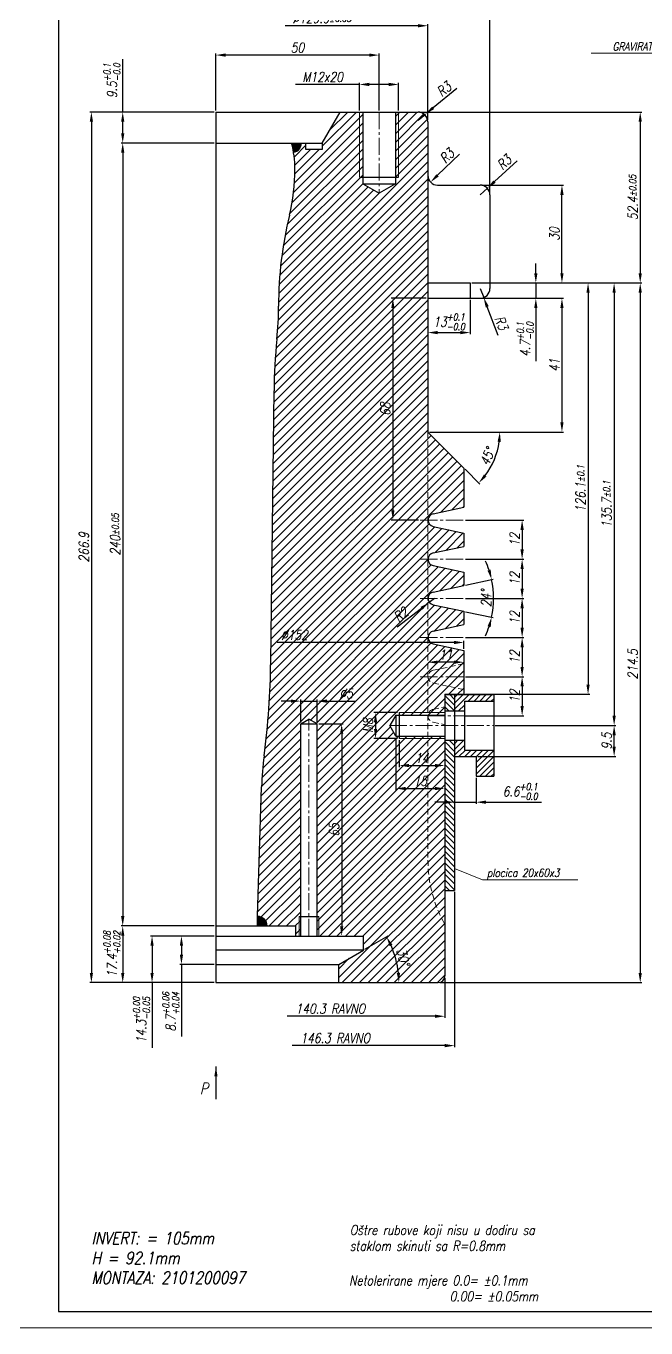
# Model space of a CAD drawing. Extents: x 39 to 1296, y 12 to 613.
# Drawn here: x 469.4 to 659.5, y 12.4 to 411.5 of the extents above; entities that cross this region are included whole.
import ezdxf

# ---------------------------------------------------------------- set-up
doc = ezdxf.new("R2010")
doc.units = 0
doc.header["$LTSCALE"] = 7
doc.header["$MEASUREMENT"] = 0
doc.linetypes.add('CENTER2', pattern=[1.125, 0.75, -0.125, 0.125, -0.125])
doc.linetypes.add('HIDDEN', pattern=[0.375, 0.25, -0.125])
doc.layers.get('0').update_dxf_attribs({"linetype": 'CONTINUOUS', "lineweight": 15})
for name, color, linetype, lineweight in [('1', 1, 'CENTER2', 15), ('2', 2, 'HIDDEN', 15), ('3', 3, 'CONTINUOUS', 30), ('8', 251, 'CONTINUOUS', 15)]:
    doc.layers.add(name, color=color, linetype=linetype, lineweight=lineweight)
doc.styles.add('ITALICT', font='ITALICT.shx', dxfattribs={"width": 0.8, "height": 3})
doc.dimstyles.get("Standard").update_dxf_attribs({"dimtxt": 3, "dimasz": 3, "dimexe": 0.5, "dimexo": 0.5, "dimgap": 0.8, "dimtad": 1, "dimdsep": 46, "dimtxsty": 'ITALICT', "dimcen": 0.09, "dimazin": 2, "dimtfac": 1, "dimtmove": 0, "dimatfit": 3, "dimfxl": 1, "dimtolj": 1, "dimtzin": 0, "dimarcsym": 0})

# ---------------------------------------------------------------- blocks, each defined once
blk = doc.blocks.new('*D63')
at = {"color": 0, "lineweight": -2, "transparency": 16777216}
for p, q in [((583.78, 192.52), (583.78, 184.28)), ((586.78, 184.78), (594.78, 184.78))]:
    blk.add_line(p, q, dxfattribs=at)
at = {"color": 0, "transparency": 16777216}
for points in [[(586.78, 185.28), (586.78, 184.28), (583.78, 184.78)], [(594.78, 185.28), (594.78, 184.28), (597.78, 184.78)]]:
    blk.add_solid(points, dxfattribs=at)
at = {"color": 0, "transparency": 16777216, "insert": (590.78, 187.08), "char_height": 3, "attachment_point": 5, "style": 'ITALICT'}
blk.add_mtext('\\A1;14', dxfattribs=at)
blk = doc.blocks.new('*D64')
at = {"color": 0, "lineweight": -2, "transparency": 16777216}
for p, q in [((582.78, 193.27), (582.78, 177.23)), ((585.78, 177.73), (594.78, 177.73))]:
    blk.add_line(p, q, dxfattribs=at)
at = {"color": 0, "transparency": 16777216}
for points in [[(585.78, 178.23), (585.78, 177.23), (582.78, 177.73)], [(594.78, 178.23), (594.78, 177.23), (597.78, 177.73)]]:
    blk.add_solid(points, dxfattribs=at)
at = {"color": 0, "transparency": 16777216, "insert": (590.28, 180.03), "char_height": 3, "attachment_point": 5, "style": 'ITALICT'}
blk.add_mtext('\\A1;15', dxfattribs=at)
blk = doc.blocks.new('*D11')
at = {"color": 0, "lineweight": -2, "transparency": 16777216}
for p, q in [((605.58, 327.52), (605.58, 317.01)), ((595.58, 317.51), (602.58, 317.51))]:
    blk.add_line(p, q, dxfattribs=at)
at = {"color": 0, "transparency": 16777216}
for points in [[(595.58, 318.01), (595.58, 317.01), (592.58, 317.51)], [(602.58, 318.01), (602.58, 317.01), (605.58, 317.51)]]:
    blk.add_solid(points, dxfattribs=at)
at = {"color": 0, "transparency": 16777216, "insert": (599.08, 320.8), "char_height": 3, "attachment_point": 5, "style": 'ITALICT'}
blk.add_mtext('\\A1;13{}{\\H0.71x;\\C3;\\S+0.1^ -0.0;}', dxfattribs=at)
blk = doc.blocks.new('*D12')
at = {"color": 0, "lineweight": -2, "transparency": 16777216}
for p, q in [((625.71, 335.72), (625.71, 338.72)), ((606.08, 332.72), (626.21, 332.72)), ((625.71, 332.72), (625.71, 328.02)), ((609.13, 328.02), (626.21, 328.02)), ((625.71, 325.02), (625.71, 308.75))]:
    blk.add_line(p, q, dxfattribs=at)
at = {"color": 0, "transparency": 16777216}
for points in [[(625.21, 335.72), (626.21, 335.72), (625.71, 332.72)], [(625.21, 325.02), (626.21, 325.02), (625.71, 328.02)]]:
    blk.add_solid(points, dxfattribs=at)
at = {"color": 0, "transparency": 16777216, "insert": (622.43, 315.39), "char_height": 3, "attachment_point": 5, "rotation": 90, "style": 'ITALICT'}
blk.add_mtext('\\A1;4.7{}{\\H0.71x;\\C3;\\S+0.1^ -0.0;}', dxfattribs=at)
blk = doc.blocks.new('*D13')
at = {"color": 0, "lineweight": -2, "transparency": 16777216}
for p, q in [((590.08, 385.12), (658.21, 385.12)), ((657.71, 382.12), (657.71, 335.72)), ((606.08, 332.72), (658.21, 332.72))]:
    blk.add_line(p, q, dxfattribs=at)
at = {"color": 0, "transparency": 16777216}
for points in [[(657.21, 382.12), (658.21, 382.12), (657.71, 385.12)], [(657.21, 335.72), (658.21, 335.72), (657.71, 332.72)]]:
    blk.add_solid(points, dxfattribs=at)
at = {"color": 0, "transparency": 16777216, "insert": (655.41, 358.92), "char_height": 3, "attachment_point": 5, "rotation": 90, "style": 'ITALICT'}
blk.add_mtext('\\A1;52.4{}{\\H0.71x;\\C3;%%p0.05}', dxfattribs=at)
blk = doc.blocks.new('*D14')
at = {"color": 0, "lineweight": -2, "transparency": 16777216}
for p, q in [((609.13, 328.02), (634.21, 328.02)), ((633.71, 325.02), (633.71, 290.02)), ((593.08, 287.02), (634.21, 287.02))]:
    blk.add_line(p, q, dxfattribs=at)
at = {"color": 0, "transparency": 16777216}
for points in [[(633.21, 325.02), (634.21, 325.02), (633.71, 328.02)], [(633.21, 290.02), (634.21, 290.02), (633.71, 287.02)]]:
    blk.add_solid(points, dxfattribs=at)
at = {"color": 0, "transparency": 16777216, "insert": (631.41, 307.52), "char_height": 3, "attachment_point": 5, "rotation": 90, "style": 'ITALICT'}
blk.add_mtext('\\A1;41', dxfattribs=at)
blk = doc.blocks.new('*D15')
at = {"color": 0, "lineweight": -2, "transparency": 16777216}
for p, q in [((603.7, 287.02), (615.17, 287.02)), ((603.99, 275.62), (608.56, 271.05))]:
    blk.add_line(p, q, dxfattribs=at)
blk.add_arc((592.58, 287.02), 22.09, 322.7882, 352.2118, dxfattribs=at)
at = {"color": 0, "transparency": 16777216}
for points in [[(613.97, 284.06), (614.97, 283.99), (614.67, 287.02)], [(610.55, 273.33), (609.8, 273.99), (608.2, 271.4)]]:
    blk.add_solid(points, dxfattribs=at)
at = {"color": 0, "transparency": 16777216, "insert": (610.87, 279.45), "char_height": 3, "attachment_point": 5, "rotation": 67.5, "style": 'ITALICT'}
blk.add_mtext('\\A1;45°', dxfattribs=at)
blk = doc.blocks.new('*D16')
at = {"color": 0, "lineweight": -2, "transparency": 16777216}
for p, q in [((606.08, 332.72), (642.21, 332.72)), ((641.71, 329.72), (641.71, 209.62)), ((604.13, 206.62), (642.21, 206.62))]:
    blk.add_line(p, q, dxfattribs=at)
at = {"color": 0, "transparency": 16777216}
for points in [[(641.21, 329.72), (642.21, 329.72), (641.71, 332.72)], [(641.21, 209.62), (642.21, 209.62), (641.71, 206.62)]]:
    blk.add_solid(points, dxfattribs=at)
at = {"color": 0, "transparency": 16777216, "insert": (639.41, 269.67), "char_height": 3, "attachment_point": 5, "rotation": 90, "style": 'ITALICT'}
blk.add_mtext('\\A1;126.1{}{\\H0.71x;\\C3;%%p0.1}', dxfattribs=at)
blk = doc.blocks.new('*D17')
at = {"color": 0, "lineweight": -2, "transparency": 16777216}
for p, q in [((606.08, 332.72), (650.21, 332.72)), ((649.71, 329.72), (649.71, 200.02)), ((613.28, 197.02), (650.21, 197.02))]:
    blk.add_line(p, q, dxfattribs=at)
at = {"color": 0, "transparency": 16777216}
for points in [[(649.21, 329.72), (650.21, 329.72), (649.71, 332.72)], [(649.21, 200.02), (650.21, 200.02), (649.71, 197.02)]]:
    blk.add_solid(points, dxfattribs=at)
at = {"color": 0, "transparency": 16777216, "insert": (647.41, 264.87), "char_height": 3, "attachment_point": 5, "rotation": 90, "style": 'ITALICT'}
blk.add_mtext('\\A1;135.7{}{\\H0.71x;\\C3;%%p0.1}', dxfattribs=at)
blk = doc.blocks.new('*D65')
at = {"color": 0, "lineweight": -2, "transparency": 16777216}
for p, q in [((592.08, 328.02), (581.38, 328.02)), ((581.88, 325.02), (581.88, 263.02)), ((589.76, 260.02), (581.38, 260.02))]:
    blk.add_line(p, q, dxfattribs=at)
at = {"color": 0, "transparency": 16777216}
for points in [[(581.38, 325.02), (582.38, 325.02), (581.88, 328.02)], [(581.38, 263.02), (582.38, 263.02), (581.88, 260.02)]]:
    blk.add_solid(points, dxfattribs=at)
at = {"color": 0, "transparency": 16777216, "insert": (579.58, 294.02), "char_height": 3, "attachment_point": 5, "rotation": 90, "style": 'ITALICT'}
blk.add_mtext('\\A1;68', dxfattribs=at)
blk = doc.blocks.new('*D66')
at = {"color": 0, "lineweight": -2, "transparency": 16777216}
for p, q in [((594.63, 236.02), (593.04, 234.81)), ((583.18, 227.29), (590.66, 232.99))]:
    blk.add_line(p, q, dxfattribs=at)
at = {"color": 0, "transparency": 16777216}
blk.add_solid([(590.35, 233.39), (590.96, 232.59), (593.04, 234.81)], dxfattribs=at)
at = {"color": 0, "transparency": 16777216, "insert": (584.33, 231.06), "char_height": 3, "attachment_point": 5, "rotation": 37.3097, "style": 'ITALICT'}
blk.add_mtext('\\A1;R2', dxfattribs=at)
blk = doc.blocks.new('*D18')
at = {"color": 0, "lineweight": -2, "transparency": 16777216}
for p, q in [((604.17, 240.09), (612.65, 241.9)), ((604.17, 231.95), (612.65, 230.15))]:
    blk.add_line(p, q, dxfattribs=at)
for start, end in [(18.1964, 24.3928), (348, 12), (335.6072, 341.8036)]:
    blk.add_arc((585.01, 236.02), 27.75, start, end, dxfattribs=at)
at = {"color": 0, "transparency": 16777216}
for points in [[(611.86, 244.82), (610.9, 244.56), (612.16, 241.79)], [(610.9, 227.48), (611.86, 227.22), (612.16, 230.25)]]:
    blk.add_solid(points, dxfattribs=at)
at = {"color": 0, "transparency": 16777216, "insert": (610.47, 236.02), "char_height": 3, "attachment_point": 5, "rotation": 90, "style": 'ITALICT'}
blk.add_mtext('\\A1;24°', dxfattribs=at)
blk = doc.blocks.new('*D19')
at = {"color": 0, "lineweight": -2, "transparency": 16777216}
for p, q in [((604.13, 248.02), (622, 248.02)), ((621.5, 245.02), (621.5, 239.02)), ((604.13, 236.02), (622, 236.02))]:
    blk.add_line(p, q, dxfattribs=at)
at = {"color": 0, "transparency": 16777216}
for points in [[(621, 245.02), (622, 245.02), (621.5, 248.02)], [(621, 239.02), (622, 239.02), (621.5, 236.02)]]:
    blk.add_solid(points, dxfattribs=at)
at = {"color": 0, "transparency": 16777216, "insert": (619.2, 242.02), "char_height": 3, "attachment_point": 5, "rotation": 90, "style": 'ITALICT'}
blk.add_mtext('\\A1;12', dxfattribs=at)
blk = doc.blocks.new('*D20')
at = {"color": 0, "lineweight": -2, "transparency": 16777216}
for p, q in [((604.13, 236.02), (622, 236.02)), ((621.5, 233.02), (621.5, 227.02)), ((604.13, 224.02), (622, 224.02))]:
    blk.add_line(p, q, dxfattribs=at)
at = {"color": 0, "transparency": 16777216}
for points in [[(621, 233.02), (622, 233.02), (621.5, 236.02)], [(621, 227.02), (622, 227.02), (621.5, 224.02)]]:
    blk.add_solid(points, dxfattribs=at)
at = {"color": 0, "transparency": 16777216, "insert": (619.2, 230.02), "char_height": 3, "attachment_point": 5, "rotation": 90, "style": 'ITALICT'}
blk.add_mtext('\\A1;12', dxfattribs=at)
blk = doc.blocks.new('*D21')
at = {"color": 0, "lineweight": -2, "transparency": 16777216}
for p, q in [((604.13, 224.02), (622, 224.02)), ((621.5, 221.02), (621.5, 215.02)), ((604.13, 212.02), (622, 212.02))]:
    blk.add_line(p, q, dxfattribs=at)
at = {"color": 0, "transparency": 16777216}
for points in [[(621, 221.02), (622, 221.02), (621.5, 224.02)], [(621, 215.02), (622, 215.02), (621.5, 212.02)]]:
    blk.add_solid(points, dxfattribs=at)
at = {"color": 0, "transparency": 16777216, "insert": (619.2, 218.02), "char_height": 3, "attachment_point": 5, "rotation": 90, "style": 'ITALICT'}
blk.add_mtext('\\A1;12', dxfattribs=at)
blk = doc.blocks.new('*D22')
at = {"color": 0, "lineweight": -2, "transparency": 16777216}
for p, q in [((604.13, 212.02), (622, 212.02)), ((621.5, 209.02), (621.5, 203.02)), ((604.13, 200.02), (622, 200.02))]:
    blk.add_line(p, q, dxfattribs=at)
at = {"color": 0, "transparency": 16777216}
for points in [[(621, 209.02), (622, 209.02), (621.5, 212.02)], [(621, 203.02), (622, 203.02), (621.5, 200.02)]]:
    blk.add_solid(points, dxfattribs=at)
at = {"color": 0, "transparency": 16777216, "insert": (619.2, 206.02), "char_height": 3, "attachment_point": 5, "rotation": 90, "style": 'ITALICT'}
blk.add_mtext('\\A1;12', dxfattribs=at)
blk = doc.blocks.new('*D67')
at = {"color": 0, "lineweight": -2, "transparency": 16777216}
blk.add_line((600.63, 216.46), (595.63, 216.46), dxfattribs=at)
at = {"color": 0, "transparency": 16777216}
for points in [[(595.63, 216.96), (595.63, 215.96), (592.63, 216.46)], [(600.63, 216.96), (600.63, 215.96), (603.63, 216.46)]]:
    blk.add_solid(points, dxfattribs=at)
at = {"color": 0, "transparency": 16777216, "insert": (598.13, 218.76), "char_height": 3, "attachment_point": 5, "style": 'ITALICT'}
blk.add_mtext('\\A1;11', dxfattribs=at)
blk = doc.blocks.new('*D23')
at = {"color": 0, "lineweight": -2, "transparency": 16777216}
for p, q in [((527.13, 375.62), (498.55, 375.62)), ((499.05, 372.62), (499.05, 138.62)), ((527.13, 135.62), (498.55, 135.62))]:
    blk.add_line(p, q, dxfattribs=at)
at = {"color": 0, "transparency": 16777216}
for points in [[(498.55, 372.62), (499.55, 372.62), (499.05, 375.62)], [(498.55, 138.62), (499.55, 138.62), (499.05, 135.62)]]:
    blk.add_solid(points, dxfattribs=at)
at = {"color": 0, "transparency": 16777216, "insert": (496.75, 255.62), "char_height": 3, "attachment_point": 5, "rotation": 90, "style": 'ITALICT'}
blk.add_mtext('\\A1;240{}{\\H0.71x;\\C3;%%p0.05}', dxfattribs=at)
blk = doc.blocks.new('*D24')
at = {"color": 0, "lineweight": -2, "transparency": 16777216}
for p, q in [((527.13, 135.62), (498.55, 135.62)), ((499.05, 132.62), (499.05, 121.22)), ((527.13, 118.22), (498.55, 118.22))]:
    blk.add_line(p, q, dxfattribs=at)
at = {"color": 0, "transparency": 16777216}
for points in [[(498.55, 132.62), (499.55, 132.62), (499.05, 135.62)], [(498.55, 121.22), (499.55, 121.22), (499.05, 118.22)]]:
    blk.add_solid(points, dxfattribs=at)
at = {"color": 0, "transparency": 16777216, "insert": (495.76, 126.92), "char_height": 3, "attachment_point": 5, "rotation": 90, "style": 'ITALICT'}
blk.add_mtext('\\A1;17.4{}{\\H0.71x;\\C3;\\S+0.08^ +0.02;}', dxfattribs=at)
blk = doc.blocks.new('*D68')
at = {"color": 0, "lineweight": -2, "transparency": 16777216}
for p, q in [((583.28, 201.02), (576.06, 201.02)), ((576.56, 198.02), (576.56, 196.02)), ((583.28, 193.02), (576.06, 193.02))]:
    blk.add_line(p, q, dxfattribs=at)
at = {"color": 0, "transparency": 16777216}
for points in [[(576.06, 198.02), (577.06, 198.02), (576.56, 201.02)], [(576.06, 196.02), (577.06, 196.02), (576.56, 193.02)]]:
    blk.add_solid(points, dxfattribs=at)
at = {"color": 0, "transparency": 16777216, "insert": (574.26, 197.02), "char_height": 3, "attachment_point": 5, "rotation": 90, "style": 'ITALICT'}
blk.add_mtext('\\A1;M8', dxfattribs=at)
blk = doc.blocks.new('*D26')
at = {"color": 0, "lineweight": -2, "transparency": 16777216}
for p, q in [((527.13, 132.52), (507.55, 132.52)), ((508.05, 129.52), (508.05, 121.22)), ((527.13, 118.22), (507.55, 118.22)), ((508.05, 118.22), (508.05, 98.26))]:
    blk.add_line(p, q, dxfattribs=at)
at = {"color": 0, "transparency": 16777216}
for points in [[(507.55, 129.52), (508.55, 129.52), (508.05, 132.52)], [(507.55, 121.22), (508.55, 121.22), (508.05, 118.22)]]:
    blk.add_solid(points, dxfattribs=at)
at = {"color": 0, "transparency": 16777216, "insert": (504.76, 106.74), "char_height": 3, "attachment_point": 5, "rotation": 90, "style": 'ITALICT'}
blk.add_mtext('\\A1;14.3{}{\\H0.71x;\\C3;\\S+0.00^ -0.05;}', dxfattribs=at)
blk = doc.blocks.new('*D27')
at = {"color": 0, "lineweight": -2, "transparency": 16777216}
for p, q in [((527.13, 132.52), (516.55, 132.52)), ((517.05, 129.52), (517.05, 126.82)), ((527.13, 123.82), (516.55, 123.82)), ((517.05, 123.82), (517.05, 101.7))]:
    blk.add_line(p, q, dxfattribs=at)
at = {"color": 0, "transparency": 16777216}
for points in [[(516.55, 129.52), (517.55, 129.52), (517.05, 132.52)], [(516.55, 126.82), (517.55, 126.82), (517.05, 123.82)]]:
    blk.add_solid(points, dxfattribs=at)
at = {"color": 0, "transparency": 16777216, "insert": (513.76, 109.27), "char_height": 3, "attachment_point": 5, "rotation": 90, "style": 'ITALICT'}
blk.add_mtext('\\A1;8.7{}{\\H0.71x;\\C3;\\S+0.06^ +0.04;}', dxfattribs=at)
blk = doc.blocks.new('*D32')
at = {"color": 0, "lineweight": -2, "transparency": 16777216}
for p, q in [((527.13, 385.12), (488.94, 385.12)), ((489.44, 382.12), (489.44, 121.22)), ((527.13, 118.22), (488.94, 118.22))]:
    blk.add_line(p, q, dxfattribs=at)
at = {"color": 0, "transparency": 16777216}
for points in [[(488.94, 382.12), (489.94, 382.12), (489.44, 385.12)], [(488.94, 121.22), (489.94, 121.22), (489.44, 118.22)]]:
    blk.add_solid(points, dxfattribs=at)
at = {"color": 0, "transparency": 16777216, "insert": (487.14, 251.67), "char_height": 3, "attachment_point": 5, "rotation": 90, "style": 'ITALICT'}
blk.add_mtext('\\A1;266.9', dxfattribs=at)
blk = doc.blocks.new('*D69')
at = {"color": 0, "lineweight": -2, "transparency": 16777216}
for p, q in [((600.63, 222.51), (546.45, 222.51)), ((603.63, 220.56), (603.63, 223.01))]:
    blk.add_line(p, q, dxfattribs=at)
at = {"color": 0, "transparency": 16777216}
blk.add_solid([(600.63, 223.01), (600.63, 222.01), (603.63, 222.51)], dxfattribs=at)
at = {"color": 0, "transparency": 16777216, "insert": (551.71, 224.81), "char_height": 3, "attachment_point": 5, "style": 'ITALICT'}
blk.add_mtext('\\A1;%%c152', dxfattribs=at)
blk = doc.blocks.new('*D36')
at = {"color": 0, "lineweight": -2, "transparency": 16777216}
for p, q in [((589.58, 411.58), (548.84, 411.58)), ((592.58, 382.62), (592.58, 412.08))]:
    blk.add_line(p, q, dxfattribs=at)
at = {"color": 0, "transparency": 16777216}
blk.add_solid([(589.58, 412.08), (589.58, 411.08), (592.58, 411.58)], dxfattribs=at)
at = {"color": 0, "transparency": 16777216, "insert": (560.11, 413.88), "char_height": 3, "attachment_point": 5, "style": 'ITALICT'}
blk.add_mtext('\\A1;%%c129.9{}{\\H0.71x;\\C3;%%p0.05}', dxfattribs=at)
blk = doc.blocks.new('*D37')
at = {"color": 0, "lineweight": -2, "transparency": 16777216}
for p, q in [((608.63, 420.58), (564.38, 420.58)), ((611.63, 360.22), (611.63, 421.08))]:
    blk.add_line(p, q, dxfattribs=at)
at = {"color": 0, "transparency": 16777216}
blk.add_solid([(608.63, 421.08), (608.63, 420.08), (611.63, 420.58)], dxfattribs=at)
at = {"color": 0, "transparency": 16777216, "insert": (569.63, 422.88), "char_height": 3, "attachment_point": 5, "style": 'ITALICT'}
blk.add_mtext('\\A1;%%c168', dxfattribs=at)
blk = doc.blocks.new('*D38')
at = {"color": 0, "lineweight": -2, "transparency": 16777216}
for p, q in [((607.38, 181.02), (607.38, 173.04)), ((597.78, 173.54), (594.78, 173.54)), ((600.78, 173.54), (607.38, 173.54)), ((610.38, 173.54), (627.47, 173.54))]:
    blk.add_line(p, q, dxfattribs=at)
at = {"color": 0, "transparency": 16777216}
for points in [[(597.78, 174.04), (597.78, 173.04), (600.78, 173.54)], [(610.38, 174.04), (610.38, 173.04), (607.38, 173.54)]]:
    blk.add_solid(points, dxfattribs=at)
at = {"color": 0, "transparency": 16777216, "insert": (620.9, 176.83), "char_height": 3, "attachment_point": 5, "style": 'ITALICT'}
blk.add_mtext('\\A1;6.6{}{\\H0.71x;\\C3;\\S+0.1^ -0.0;}', dxfattribs=at)
blk = doc.blocks.new('*D39')
at = {"color": 0, "lineweight": -2, "transparency": 16777216}
for p, q in [((613.28, 197.02), (650.21, 197.02)), ((649.71, 190.52), (649.71, 194.02)), ((607.88, 187.52), (650.21, 187.52))]:
    blk.add_line(p, q, dxfattribs=at)
at = {"color": 0, "transparency": 16777216}
for points in [[(649.21, 194.02), (650.21, 194.02), (649.71, 197.02)], [(649.21, 190.52), (650.21, 190.52), (649.71, 187.52)]]:
    blk.add_solid(points, dxfattribs=at)
at = {"color": 0, "transparency": 16777216, "insert": (647.41, 192.27), "char_height": 3, "attachment_point": 5, "rotation": 90, "style": 'ITALICT'}
blk.add_mtext('\\A1;9.5', dxfattribs=at)
blk = doc.blocks.new('*D40')
at = {"color": 0, "lineweight": -2, "transparency": 16777216}
for p, q in [((597.78, 119.72), (597.78, 107.42)), ((594.78, 107.92), (549.51, 107.92))]:
    blk.add_line(p, q, dxfattribs=at)
at = {"color": 0, "transparency": 16777216}
blk.add_solid([(594.78, 108.42), (594.78, 107.42), (597.78, 107.92)], dxfattribs=at)
at = {"color": 0, "transparency": 16777216, "insert": (562.71, 110.22), "char_height": 3, "attachment_point": 5, "style": 'ITALICT'}
blk.add_mtext('\\A1;140.3 RAVNO', dxfattribs=at)
blk = doc.blocks.new('*D42')
at = {"color": 0, "lineweight": -2, "transparency": 16777216}
for p, q in [((600.78, 146.02), (600.78, 98.42)), ((597.78, 98.92), (551.01, 98.92))]:
    blk.add_line(p, q, dxfattribs=at)
at = {"color": 0, "transparency": 16777216}
blk.add_solid([(597.78, 99.42), (597.78, 98.42), (600.78, 98.92)], dxfattribs=at)
at = {"color": 0, "transparency": 16777216, "insert": (564.21, 101.22), "char_height": 3, "attachment_point": 5, "style": 'ITALICT'}
blk.add_mtext('\\A1;146.3 RAVNO', dxfattribs=at)
blk = doc.blocks.new('*D43')
at = {"color": 0, "lineweight": -2, "transparency": 16777216}
for p, q in [((499.05, 385.12), (499.05, 401.28)), ((527.13, 385.12), (498.55, 385.12)), ((499.05, 378.62), (499.05, 382.12)), ((527.13, 375.62), (498.55, 375.62))]:
    blk.add_line(p, q, dxfattribs=at)
at = {"color": 0, "transparency": 16777216}
for points in [[(498.55, 382.12), (499.55, 382.12), (499.05, 385.12)], [(498.55, 378.62), (499.55, 378.62), (499.05, 375.62)]]:
    blk.add_solid(points, dxfattribs=at)
at = {"color": 0, "transparency": 16777216, "insert": (495.76, 394.7), "char_height": 3, "attachment_point": 5, "rotation": 90, "style": 'ITALICT'}
blk.add_mtext('\\A1;9.5{}{\\H0.71x;\\C3;\\S+0.1^ -0.0;}', dxfattribs=at)
blk = doc.blocks.new('*D44')
at = {"color": 0, "lineweight": -2, "transparency": 16777216}
for p, q in [((608.63, 331.02), (609.72, 328.22)), ((614.19, 316.66), (610.8, 325.43))]:
    blk.add_line(p, q, dxfattribs=at)
at = {"color": 0, "transparency": 16777216}
blk.add_solid([(611.27, 325.61), (610.33, 325.24), (609.72, 328.22)], dxfattribs=at)
at = {"color": 0, "transparency": 16777216, "insert": (615.18, 320.47), "char_height": 3, "attachment_point": 5, "rotation": 291.1521, "style": 'ITALICT'}
blk.add_mtext('\\A1;R3', dxfattribs=at)
blk = doc.blocks.new('*D45')
at = {"color": 0, "lineweight": -2, "transparency": 16777216}
for p, q in [((606.08, 332.72), (658.21, 332.72)), ((657.71, 329.72), (657.71, 121.22)), ((596.28, 118.22), (658.21, 118.22))]:
    blk.add_line(p, q, dxfattribs=at)
at = {"color": 0, "transparency": 16777216}
for points in [[(657.21, 329.72), (658.21, 329.72), (657.71, 332.72)], [(657.21, 121.22), (658.21, 121.22), (657.71, 118.22)]]:
    blk.add_solid(points, dxfattribs=at)
at = {"color": 0, "transparency": 16777216, "insert": (655.41, 215.82), "char_height": 3, "attachment_point": 5, "rotation": 90, "style": 'ITALICT'}
blk.add_mtext('\\A1;214.5', dxfattribs=at)
blk = doc.blocks.new('*D46')
at = {"color": 0, "lineweight": -2, "transparency": 16777216}
for p, q in [((604.13, 260.02), (622, 260.02)), ((621.5, 257.02), (621.5, 251.02)), ((604.13, 248.02), (622, 248.02))]:
    blk.add_line(p, q, dxfattribs=at)
at = {"color": 0, "transparency": 16777216}
for points in [[(621, 257.02), (622, 257.02), (621.5, 260.02)], [(621, 251.02), (622, 251.02), (621.5, 248.02)]]:
    blk.add_solid(points, dxfattribs=at)
at = {"color": 0, "transparency": 16777216, "insert": (619.2, 254.02), "char_height": 3, "attachment_point": 5, "rotation": 90, "style": 'ITALICT'}
blk.add_mtext('\\A1;12', dxfattribs=at)
blk = doc.blocks.new('*D59')
at = {"color": 0, "lineweight": -2, "transparency": 16777216}
for p, q in [((571.63, 393.58), (552.06, 393.58)), ((571.63, 385.62), (571.63, 394.08)), ((580.63, 393.58), (574.63, 393.58)), ((583.63, 385.62), (583.63, 394.08))]:
    blk.add_line(p, q, dxfattribs=at)
at = {"color": 0, "transparency": 16777216}
for points in [[(574.63, 394.08), (574.63, 393.08), (571.63, 393.58)], [(580.63, 394.08), (580.63, 393.08), (583.63, 393.58)]]:
    blk.add_solid(points, dxfattribs=at)
at = {"color": 0, "transparency": 16777216, "insert": (560.35, 395.88), "char_height": 3, "attachment_point": 5, "style": 'ITALICT'}
blk.add_mtext('\\A1;M12x20', dxfattribs=at)
blk = doc.blocks.new('*D70')
at = {"color": 0, "lineweight": -2, "transparency": 16777216}
for p, q in [((559.13, 197.52), (566.68, 197.52)), ((566.18, 194.52), (566.18, 135.52))]:
    blk.add_line(p, q, dxfattribs=at)
at = {"color": 0, "transparency": 16777216}
for points in [[(565.68, 194.52), (566.68, 194.52), (566.18, 197.52)], [(565.68, 135.52), (566.68, 135.52), (566.18, 132.52)]]:
    blk.add_solid(points, dxfattribs=at)
at = {"color": 0, "transparency": 16777216, "insert": (563.88, 165.02), "char_height": 3, "attachment_point": 5, "rotation": 90, "style": 'ITALICT'}
blk.add_mtext('\\A1;65', dxfattribs=at)
blk = doc.blocks.new('*D71')
at = {"color": 0, "lineweight": -2, "transparency": 16777216}
for p, q in [((550.63, 204.53), (547.63, 204.53)), ((553.63, 198.02), (553.63, 205.03)), ((553.63, 204.53), (558.63, 204.53)), ((558.63, 198.02), (558.63, 205.03)), ((561.63, 204.53), (570.46, 204.53))]:
    blk.add_line(p, q, dxfattribs=at)
at = {"color": 0, "transparency": 16777216}
for points in [[(550.63, 205.03), (550.63, 204.03), (553.63, 204.53)], [(561.63, 205.03), (561.63, 204.03), (558.63, 204.53)]]:
    blk.add_solid(points, dxfattribs=at)
at = {"color": 0, "transparency": 16777216, "insert": (567.55, 206.83), "char_height": 3, "attachment_point": 5, "style": 'ITALICT'}
blk.add_mtext('\\A1;%%c5', dxfattribs=at)
blk = doc.blocks.new('*D72')
at = {"color": 0, "lineweight": -2, "transparency": 16777216}
blk.add_line((573.32, 128.46), (580.39, 132.54), dxfattribs=at)
blk.add_arc((555.58, 118.22), 28.14, 6.1107, 23.8893, dxfattribs=at)
at = {"color": 0, "transparency": 16777216}
for points in [[(580.87, 129.39), (581.76, 129.84), (579.96, 132.29)], [(584.07, 121.24), (583.07, 121.19), (583.73, 118.22)]]:
    blk.add_solid(points, dxfattribs=at)
at = {"color": 0, "transparency": 16777216, "insert": (584.99, 126.1), "char_height": 3, "attachment_point": 5, "rotation": 285, "style": 'ITALICT'}
blk.add_mtext('\\A1;30°', dxfattribs=at)
blk = doc.blocks.new('*D77')
at = {"color": 0, "lineweight": -2, "transparency": 16777216}
for p, q in [((609.13, 362.72), (634.21, 362.72)), ((633.71, 335.72), (633.71, 359.72)), ((606.08, 332.72), (634.21, 332.72))]:
    blk.add_line(p, q, dxfattribs=at)
at = {"color": 0, "transparency": 16777216}
for points in [[(633.21, 359.72), (634.21, 359.72), (633.71, 362.72)], [(633.21, 335.72), (634.21, 335.72), (633.71, 332.72)]]:
    blk.add_solid(points, dxfattribs=at)
at = {"color": 0, "transparency": 16777216, "insert": (631.41, 347.72), "char_height": 3, "attachment_point": 5, "rotation": 90, "style": 'ITALICT'}
blk.add_mtext('\\A1;30', dxfattribs=at)
blk = doc.blocks.new('*D78')
at = {"color": 0, "lineweight": -2, "transparency": 16777216}
for p, q in [((619.94, 370.18), (613.04, 363.8)), ((608.63, 359.72), (610.84, 361.76))]:
    blk.add_line(p, q, dxfattribs=at)
at = {"color": 0, "transparency": 16777216}
blk.add_solid([(612.7, 364.16), (613.38, 363.43), (610.84, 361.76)], dxfattribs=at)
at = {"color": 0, "transparency": 16777216, "insert": (616.03, 369.7), "char_height": 3, "attachment_point": 5, "rotation": 42.786, "style": 'ITALICT'}
blk.add_mtext('\\A1;R3', dxfattribs=at)
blk = doc.blocks.new('*D79')
at = {"color": 0, "lineweight": -2, "transparency": 16777216}
blk.add_line((602.35, 372.25), (595.58, 365.72), dxfattribs=at)
at = {"color": 0, "transparency": 16777216}
blk.add_solid([(595.24, 366.08), (595.93, 365.36), (593.43, 363.64)], dxfattribs=at)
at = {"color": 0, "transparency": 16777216, "insert": (598.45, 371.68), "char_height": 3, "attachment_point": 5, "rotation": 44.0066, "style": 'ITALICT'}
blk.add_mtext('\\A1;R3', dxfattribs=at)
blk = doc.blocks.new('*D82')
at = {"color": 0, "lineweight": -2, "transparency": 16777216}
for p, q in [((601.51, 392.37), (594.23, 386.42)), ((589.58, 382.62), (591.91, 384.52))]:
    blk.add_line(p, q, dxfattribs=at)
at = {"color": 0, "transparency": 16777216}
blk.add_solid([(593.91, 386.81), (594.55, 386.03), (591.91, 384.52)], dxfattribs=at)
at = {"color": 0, "transparency": 16777216, "insert": (597.57, 392.12), "char_height": 3, "attachment_point": 5, "rotation": 39.2593, "style": 'ITALICT'}
blk.add_mtext('\\A1;R3', dxfattribs=at)
blk = doc.blocks.new('*D83')
at = {"color": 0, "lineweight": -2, "transparency": 16777216}
for p, q in [((527.63, 385.62), (527.63, 403.08)), ((574.63, 402.58), (530.63, 402.58)), ((577.63, 385.62), (577.63, 403.08))]:
    blk.add_line(p, q, dxfattribs=at)
at = {"color": 0, "transparency": 16777216}
for points in [[(530.63, 403.08), (530.63, 402.08), (527.63, 402.58)], [(574.63, 403.08), (574.63, 402.08), (577.63, 402.58)]]:
    blk.add_solid(points, dxfattribs=at)
at = {"color": 0, "transparency": 16777216, "insert": (552.63, 404.88), "char_height": 3, "attachment_point": 5, "style": 'ITALICT'}
blk.add_mtext('\\A1;50', dxfattribs=at)

msp = doc.modelspace()

# ---------------------------------------------------------------- hatches: boundary and pattern name
h = msp.add_hatch(color=256)
h.dxf.hatch_style = 1
h.paths.add_polyline_path([(553.834, 375.621), (550.834, 375.621, -0.02308923), (551.4375, 372.6824, 0.35606101)])
h = msp.add_hatch(color=256)
h.dxf.hatch_style = 1
h.paths.add_polyline_path([(540.334, 138.621), (540.334, 135.621), (543.334, 135.621, 0.41421356)])
at = {"layer": '8'}
h = msp.add_hatch(dxfattribs=at)
h.set_pattern_fill('ANSI31', color=256, scale=15)
h.paths.add_polyline_path([(592.584, 287.021), (592.584, 382.121, 0.41421356), (589.584, 385.121), (582.634, 385.121), (582.634, 363.121), (577.634, 360.2343), (572.634, 363.121), (572.634, 385.121), (565.7189, 385.121), (560.234, 375.621), (560.234, 373.621), (555.234, 373.621), (555.234, 375.621), (550.834, 375.621, -0.06225775), (551.834, 367.621, -0.05931439), (550.1571, 353.535, 0.05931439), (546.834, 325.621, -0.02506655), (546.3246, 315.4664, 0.02205297), (545.434, 299.621), (544.434, 216.621, -0.02909016), (542.4031, 187.7423, 0.02389428), (541.634, 178.221), (540.334, 138.621), (540.334, 135.621), (552.134, 135.621), (552.134, 132.521), (553.634, 132.521), (553.634, 197.521), (556.134, 198.9644), (558.634, 197.521), (558.634, 132.521), (572.884, 132.521), (572.884, 128.2089), (565.284, 123.821), (565.284, 118.221), (595.784, 118.221, 0.41421356), (597.784, 120.221), (597.784, 193.771), (582.784, 193.771), (580.9077, 197.021), (582.784, 200.271), (597.784, 200.271), (597.784, 206.621), (603.634, 206.621), (603.634, 220.0633), (594.2182, 222.0647, -0.80978403), (594.2182, 225.9773), (603.634, 227.9787), (603.634, 232.0633), (594.2182, 234.0647, -0.80978403), (594.2182, 237.9773), (603.634, 239.9787), (603.634, 244.0633), (594.2182, 246.0647, -0.80978403), (594.2182, 249.9773), (603.634, 251.9787), (603.634, 256.0633), (594.2182, 258.0647, -0.80978403), (594.2182, 261.9773), (603.634, 263.9787), (603.634, 275.971)])
h.paths.add_polyline_path([(581.8272, 291.2139), (581.8272, 296.8282), (577.3272, 296.8282), (577.3272, 291.2139)], flags=24)
h.paths.add_polyline_path([(583.1902, 227.3629), (588.201, 231.1815), (585.4734, 234.7607), (580.4626, 230.9421)], flags=24)
h.paths.add_polyline_path([(546.4983, 222.5564), (556.9126, 222.5564), (556.9126, 227.0564), (546.4983, 227.0564)], flags=24)
h.paths.add_polyline_path([(564.684, 204.5821), (570.4126, 204.5821), (570.4126, 209.0821), (564.684, 209.0821)], flags=24)
h.paths.add_polyline_path([(566.1277, 162.1567), (566.1277, 167.8853), (561.6277, 167.8853), (561.6277, 162.1567)], flags=24)
h.paths.add_polyline_path([(576.5071, 193.6425), (576.5071, 200.3996), (572.0071, 200.3996), (572.0071, 193.6425)], flags=24)
h.paths.add_polyline_path([(588.2055, 184.8305), (593.3626, 184.8305), (593.3626, 189.3305), (588.2055, 189.3305)], flags=24)
h.paths.add_polyline_path([(587.6483, 177.7781), (592.9198, 177.7781), (592.9198, 182.2781), (587.6483, 182.2781)], flags=24)
h.paths.add_polyline_path([(595.7269, 216.5126), (600.5412, 216.5126), (600.5412, 221.0126), (595.7269, 221.0126)], flags=24)
h.paths.add_polyline_path([(581.8826, 129.002), (583.7498, 122.0335), (588.0964, 123.1982), (586.2292, 130.1666)], flags=24)
h = msp.add_hatch(dxfattribs=at)
h.set_pattern_fill('ANSI31', color=256, scale=10, angle=90, style=0)
h.set_pattern_definition([(135, (400.5288, -17.2076), (-0.8838835, -0.8838835), [])])
h.paths.add_polyline_path([(600.784, 160.021), (597.784, 160.021), (597.784, 146.521), (600.784, 146.521)])
h.paths.add_polyline_path([(600.784, 172.021), (597.784, 172.021), (597.784, 160.021), (600.784, 160.021)])
h.paths.add_polyline_path([(600.784, 192.521), (597.784, 192.521), (597.784, 172.021), (600.784, 172.021)])
h.paths.add_polyline_path([(600.784, 206.521), (597.784, 206.521), (597.784, 201.521), (600.784, 201.521)])
h = msp.add_hatch(dxfattribs=at)
h.set_pattern_fill('ANSI31', color=256, scale=10, style=0)
h.set_pattern_definition([(45, (400.5288, -15.8437), (-0.8838835, 0.8838835), [])])
h.paths.add_polyline_path([(603.784, 204.521), (612.784, 204.521), (612.784, 206.521), (600.784, 206.521), (600.784, 201.521), (603.784, 201.521)])
h.paths.add_polyline_path([(603.784, 189.521), (603.784, 192.521), (600.784, 192.521), (600.784, 187.521), (607.384, 187.521), (607.384, 181.521), (612.784, 181.521), (612.784, 189.521)])

# ---------------------------------------------------------------- linework, layer by layer
for p, q in [((642.7146, 403.1335), (704.3573, 403.1335)), ((571.634, 385.121), (571.634, 365.121)), ((583.634, 385.121), (583.634, 365.121)), ((583.784, 201.021), (597.784, 201.021)), ((583.784, 193.021), (597.784, 193.021)), ((600.784, 153.2188), (609.3226, 149.7677)), ((609.3226, 149.7677), (638.5549, 149.7677)), ((553.134, 132.521), (553.134, 138.521)), ((559.134, 132.521), (559.134, 138.521)), ((459.4079, 12.3608), (879.4079, 12.3608))]:
    msp.add_line(p, q)
for centre, start, end in [((550.834, 375.621), 281.604672, 360), ((540.334, 135.621), 360, 90)]:
    msp.add_arc(centre, 3, start, end)
at = {"layer": '1'}
for p, q in [((577.634, 385.121), (577.634, 360.2343)), ((590.2563, 260.021), (603.634, 260.021)), ((590.2563, 248.021), (603.634, 248.021)), ((590.2563, 236.021), (603.634, 236.021)), ((590.2563, 224.021), (603.634, 224.021)), ((590.2563, 212.021), (603.634, 212.021)), ((592.634, 200.021), (603.634, 200.021)), ((556.134, 132.521), (556.134, 198.9644)), ((580.9077, 197.021), (612.784, 197.021))]:
    msp.add_line(p, q, dxfattribs=at)
at = {"layer": '2'}
for p, q in [((592.634, 286.971), (592.634, 155.771)), ((594.2182, 213.9773), (603.634, 215.9787)), ((594.2182, 210.0647), (603.634, 208.0633)), ((594.2182, 201.9773), (597.784, 202.7353)), ((594.2182, 198.0647), (597.784, 197.3068))]:
    msp.add_line(p, q, dxfattribs=at)
for centre, radius, start, end in [((594.634, 212.021), 2, 102, 258), ((594.634, 200.021), 2, 102, 258), ((632.634, 155.771), 40, 180, 209.395776)]:
    msp.add_arc(centre, radius, start, end, dxfattribs=at)
at = {"layer": '3'}
for p, q in [((479.4079, 607.9628), (479.4079, 17.3608)), ((527.634, 385.121), (527.634, 118.221)), ((527.634, 385.121), (589.584, 385.121)), ((560.234, 375.621), (565.7189, 385.121)), ((572.634, 385.121), (572.634, 363.121)), ((582.634, 385.121), (582.634, 363.121)), ((592.584, 382.121), (592.584, 287.021)), ((527.634, 375.621), (560.234, 375.621)), ((555.234, 373.621), (555.234, 375.621)), ((560.234, 375.621), (560.234, 373.621)), ((560.234, 373.621), (555.234, 373.621)), ((571.634, 365.121), (583.634, 365.121)), ((572.634, 363.121), (582.634, 363.121)), ((572.634, 363.121), (577.634, 360.2343)), ((582.634, 363.121), (577.634, 360.2343)), ((595.584, 362.721), (608.634, 362.721)), ((611.634, 359.721), (611.634, 331.021)), ((592.584, 332.721), (605.584, 332.721)), ((605.584, 332.721), (605.584, 328.021)), ((592.584, 328.021), (608.634, 328.021)), ((544.434, 216.621), (545.434, 299.621)), ((592.584, 287.021), (603.634, 275.971)), ((603.634, 275.971), (603.634, 263.9787)), ((594.2182, 261.9773), (603.634, 263.9787)), ((594.2182, 258.0647), (603.634, 256.0633)), ((603.634, 256.0633), (603.634, 251.9787)), ((594.2182, 249.9773), (603.634, 251.9787)), ((594.2182, 246.0647), (603.634, 244.0633)), ((603.634, 244.0633), (603.634, 239.9787)), ((594.2182, 237.9773), (603.634, 239.9787)), ((594.2182, 234.0647), (603.634, 232.0633)), ((603.634, 232.0633), (603.634, 227.9787)), ((594.2182, 225.9773), (603.634, 227.9787)), ((594.2182, 222.0647), (603.634, 220.0633)), ((603.634, 220.0633), (603.634, 206.621)), ((597.784, 206.621), (603.634, 206.621)), ((597.784, 206.621), (597.784, 120.221)), ((597.784, 206.521), (612.784, 206.521)), ((600.784, 206.521), (600.784, 146.521)), ((603.784, 204.521), (612.784, 204.521)), ((603.784, 204.521), (603.784, 189.521)), ((612.784, 206.521), (612.784, 181.521)), ((582.784, 200.271), (580.9077, 197.021)), ((582.784, 200.271), (582.784, 193.771)), ((582.784, 200.271), (597.784, 200.271)), ((583.784, 201.021), (583.784, 193.021)), ((597.784, 201.521), (603.784, 201.521)), ((553.634, 197.521), (556.134, 198.9644)), ((553.634, 132.521), (553.634, 197.521)), ((553.634, 197.521), (558.634, 197.521)), ((558.634, 197.521), (556.134, 198.9644)), ((558.634, 132.521), (558.634, 197.521)), ((582.784, 193.771), (580.9077, 197.021)), ((582.784, 193.771), (597.784, 193.771)), ((597.784, 192.521), (603.784, 192.521)), ((603.784, 189.521), (612.784, 189.521)), ((600.784, 187.521), (607.384, 187.521)), ((607.384, 187.521), (607.384, 181.521)), ((607.384, 181.521), (612.784, 181.521)), ((540.334, 138.621), (541.634, 178.221)), ((597.784, 146.521), (600.784, 146.521)), ((540.334, 135.621), (540.334, 138.621)), ((553.134, 138.521), (559.134, 138.521)), ((527.634, 135.621), (552.134, 135.621)), ((527.634, 132.521), (572.884, 132.521)), ((552.134, 132.521), (552.134, 135.621)), ((572.884, 128.2089), (572.884, 132.521)), ((572.884, 128.2089), (527.634, 128.2089)), ((565.284, 123.821), (572.884, 128.2089)), ((527.634, 123.821), (565.284, 123.821)), ((565.284, 118.221), (565.284, 123.821)), ((527.634, 118.221), (595.784, 118.221)), ((479.4079, 17.3608), (874.4079, 17.3608))]:
    msp.add_line(p, q, dxfattribs=at)
for centre, radius, start, end in [((589.584, 382.121), 3, 0, 90), ((519.334, 367.621), 32.5, 0, 14.250033), ((491.834, 367.621), 60, 346.422051, 0), ((595.584, 365.721), 3, 180, 270), ((608.634, 359.721), 3, 0, 90), ((665.734, 325.621), 118.9, 166.422051, 180), ((608.634, 331.021), 3, 270, 0), ((445.3667, 325.621), 101.4673, 354.256373, 0), ((725.421, 297.4525), 180, 174.256373, 179.309723), ((594.634, 260.021), 2, 102, 258), ((594.634, 248.021), 2, 102, 258), ((594.634, 236.021), 2, 102, 258), ((594.634, 224.021), 2, 102, 258), ((295.4455, 219.6209), 249.0066, 352.644628, 359.309723), ((641.5802, 174.94), 100, 172.644628, 178.119753), ((595.784, 120.221), 2, 270, 0)]:
    msp.add_arc(centre, radius, start, end, dxfattribs=at)

# ---------------------------------------------------------------- texts
at = {"style": 'ITALICT', "width": 0.8}
for s, height, p in [('GRAVIRATI: X-K GRAPE 700ml', 2.5, (649.2507, 403.9494)), ('plocica 20x60x3', 2.5, (610.7459, 150.6535)), ('P', 3.5, (522.764, 84.0452)), ('INVERT: = 105mm', 3.75, (489.4815, 38.0188)), ('Oštre rubove koji nisu u dodiru sa', 3, (568.683, 40.8779)), ('staklom skinuti sa R=0.8mm', 3, (568.683, 36.0208)), ('H = 92.1mm', 3.75, (489.4815, 31.9474)), ('MONTAZA: 2101200097', 3.75, (489.4815, 25.8759)), ('Netolerirane mjere 0.0= %%P0.1mm', 3, (568.4822, 25.418)), ('                0.00= %%P0.05mm', 3, (570.677, 20.5609))]:
    msp.add_text(s, height=height, dxfattribs=at).set_placement(p)

# ---------------------------------------------------------------- dimensions: what is measured, and where the dimension line sits
for base, p1, p2, text, override, picture, middle in [((527.634, 420.5802), (611.634, 359.721), (527.634, 410.071), '%%c<>', {"dimlfac": 2, "dimse2": 1, "dimsd2": 1, "dimtmove": 0}, '*D37', (569.634, 420.5802)), ((527.634, 411.5802), (592.584, 382.121), (527.634, 410.071), '%%c<>{}{\\H0.71x;\\C3;%%p0.05}', {"dimlfac": 2, "dimse2": 1, "dimsd2": 1, "dimtp": 0.05, "dimtm": 0.05, "dimtdec": 2, "dimtmove": 0, "dimtzin": 0}, '*D36', (560.109, 411.5802)), ((583.634, 393.5802), (571.634, 385.121), (583.634, 385.121), 'M<>x20', {"dimtmove": 0}, '*D59', (560.3483, 393.5802)), ((527.634, 222.5064), (603.634, 220.0633), (527.634, 222.5064), '%%c<>', {"dimlfac": 2, "dimsd2": 1}, '*D69', (551.7055, 222.5064)), ((607.384, 173.5444), (600.784, 173.5444), (607.384, 181.521), '<>{}{\\H0.71x;\\C3;\\S+0.1^ -0.0;}', {"dimtp": 0.1, "dimtm": 0, "dimtdec": 1, "dimtzin": 0}, '*D38', (620.8955, 173.5444)), ((527.634, 98.9151), (600.784, 146.521), (527.634, 118.221), '<> RAVNO', {"dimlfac": 2, "dimse2": 1, "dimsd2": 1, "dimtmove": 0}, '*D42', (564.209, 98.9151))]:
    dim = msp.add_linear_dim(base=base, p1=p1, p2=p2, text=text, dimstyle='Standard', override=override)
    dim.commit()
    dim.dimension.update_dxf_attribs({"geometry": picture, "text_midpoint": middle, "dimtype": 160})
for base, p1, p2, text, override, picture, middle in [((499.0466, 385.121), (527.634, 375.621), (527.634, 385.121), '<>{}{\\H0.71x;\\C3;\\S+0.1^ -0.0;}', {"dimtp": 0.1, "dimtm": 0, "dimtdec": 1, "dimtzin": 0}, '*D43', (495.7616, 394.6993)), ((657.7137, 332.721), (589.584, 385.121), (605.584, 332.721), '<>{}{\\H0.71x;\\C3;%%p0.05}', {"dimtp": 0.05, "dimtm": 0.05, "dimtdec": 2, "dimtzin": 0}, '*D13', (655.4137, 358.921)), ((499.0466, 135.621), (527.634, 375.621), (527.634, 135.621), '<>{}{\\H0.71x;\\C3;%%p0.05}', {"dimtp": 0.05, "dimtm": 0.05, "dimtdec": 2, "dimtzin": 0}, '*D23', (496.7466, 255.621)), ((499.0466, 118.221), (527.634, 135.621), (527.634, 118.221), '<>{}{\\H0.71x;\\C3;\\S+0.08^ +0.02;}', {"dimtp": 0.08, "dimtm": -0.02, "dimtdec": 2, "dimtmove": 0, "dimtzin": 0}, '*D24', (495.7616, 126.921))]:
    dim = msp.add_linear_dim(base=base, p1=p1, p2=p2, angle=90, text=text, dimstyle='Standard', override=override)
    dim.commit()
    dim.dimension.update_dxf_attribs({"geometry": picture, "text_midpoint": middle})
dim = msp.add_linear_dim(base=(527.634, 402.5802), p1=(577.634, 385.121), p2=(527.634, 385.121), dimstyle='Standard', override={"dimtmove": 0})
dim.commit()
dim.dimension.update_dxf_attribs({"geometry": '*D83', "text_midpoint": (552.634, 402.5802), "dimtype": 160})
for center, mpoint, picture, middle in [((589.584, 382.621), (591.9069, 384.5195), '*D82', (597.5749, 392.1224)), ((608.634, 359.721), (610.8357, 361.7588), '*D78', (616.0253, 369.696)), ((608.634, 331.021), (609.7166, 328.2232), '*D44', (615.1814, 320.4729)), ((594.634, 236.021), (593.0433, 234.8088), '*D66', (584.3318, 231.0618))]:
    dim = msp.add_radius_dim(center=center, mpoint=mpoint, dimstyle='Standard')
    dim.commit()
    dim.dimension.update_dxf_attribs({"geometry": picture, "text_midpoint": middle})
for base, p1, p2, picture, middle in [((489.4387, 118.221), (527.634, 385.121), (527.634, 118.221), '*D32', (487.1387, 251.671)), ((633.7137, 362.721), (605.584, 332.721), (608.634, 362.721), '*D77', (631.4137, 347.721)), ((581.8772, 260.021), (592.584, 328.021), (590.2563, 260.021), '*D65', (579.5772, 294.021)), ((621.4964, 248.021), (603.634, 260.021), (603.634, 248.021), '*D46', (619.1964, 254.021)), ((621.4964, 236.021), (603.634, 248.021), (603.634, 236.021), '*D19', (619.1964, 242.021)), ((566.1777, 132.521), (558.634, 197.521), (566.1777, 132.521), '*D70', (563.8777, 165.021)), ((649.7137, 197.021), (607.384, 187.521), (612.784, 197.021), '*D39', (647.4137, 192.271))]:
    dim = msp.add_linear_dim(base=base, p1=p1, p2=p2, angle=90, dimstyle='Standard')
    dim.commit()
    dim.dimension.update_dxf_attribs({"geometry": picture, "text_midpoint": middle})
dim = msp.add_radius_dim(center=(595.584, 365.721), mpoint=(593.4263, 363.6368), dimstyle='Standard')
dim.commit()
dim.dimension.update_dxf_attribs({"geometry": '*D79', "text_midpoint": (600.0435, 370.0284), "dimtype": 164})
for base, p1, p2, text, override, picture, middle in [((625.7137, 328.021), (605.584, 332.721), (608.634, 328.021), '<>{}{\\H0.71x;\\C3;\\S+0.1^ -0.0;}', {"dimtp": 0.1, "dimtm": 0, "dimtdec": 1, "dimtmove": 0, "dimtzin": 0}, '*D12', (625.7137, 315.3856)), ((641.7137, 206.621), (605.584, 332.721), (603.634, 206.621), '<>{}{\\H0.71x;\\C3;%%p0.1}', {"dimtp": 0.1, "dimtm": 0.1, "dimtdec": 1, "dimtmove": 0, "dimtzin": 0}, '*D16', (641.7137, 269.671)), ((649.7137, 197.021), (605.584, 332.721), (612.784, 197.021), '<>{}{\\H0.71x;\\C3;%%p0.1}', {"dimtol": 0, "dimlim": 0, "dimtp": 0, "dimtm": 0, "dimtfac": 1, "dimtdec": 2, "dimtmove": 0, "dimtolj": 1, "dimtzin": 0}, '*D17', (649.7137, 264.871)), ((508.0466, 132.521), (527.634, 118.221), (527.634, 132.521), '<>{}{\\H0.71x;\\C3;\\S+0.00^ -0.05;}', {"dimtp": 0, "dimtm": 0.05, "dimtdec": 2, "dimtmove": 0, "dimtzin": 0}, '*D26', (508.0466, 106.7382)), ((517.0466, 132.521), (527.634, 123.821), (527.634, 132.521), '<>{}{\\H0.71x;\\C3;\\S+0.06^ +0.04;}', {"dimtp": 0.06, "dimtm": -0.04, "dimtdec": 2, "dimtmove": 0, "dimtzin": 0}, '*D27', (517.0466, 109.2665))]:
    dim = msp.add_linear_dim(base=base, p1=p1, p2=p2, angle=90, text=text, dimstyle='Standard', override=override)
    dim.commit()
    dim.dimension.update_dxf_attribs({"geometry": picture, "text_midpoint": middle, "dimtype": 160})
for base, p1, p2, picture, middle in [((657.7137, 118.221), (605.584, 332.721), (595.784, 118.221), '*D45', (657.7137, 215.821)), ((633.7137, 287.021), (608.634, 328.021), (592.584, 287.021), '*D14', (633.7137, 307.521))]:
    dim = msp.add_linear_dim(base=base, p1=p1, p2=p2, angle=90, dimstyle='Standard', override={"dimtmove": 0})
    dim.commit()
    dim.dimension.update_dxf_attribs({"geometry": picture, "text_midpoint": middle, "dimtype": 160})
for base, p1, p2, text, override, picture, middle in [((605.584, 317.5107), (592.584, 317.5107), (605.584, 328.021), '<>{}{\\H0.71x;\\C3;\\S+0.1^ -0.0;}', {"dimtp": 0.1, "dimtm": 0, "dimtdec": 1, "dimtzin": 0}, '*D11', (599.084, 320.7957)), ((527.634, 107.9151), (597.784, 120.221), (527.634, 118.221), '<> RAVNO', {"dimlfac": 2, "dimse2": 1, "dimsd2": 1, "dimtmove": 0}, '*D40', (562.709, 110.2151))]:
    dim = msp.add_linear_dim(base=base, p1=p1, p2=p2, text=text, dimstyle='Standard', override=override)
    dim.commit()
    dim.dimension.update_dxf_attribs({"geometry": picture, "text_midpoint": middle})
for base, line1, line2, picture, middle in [((611.7122, 275.9774), ((592.584, 287.021), (603.1968, 287.021)), ((592.584, 287.021), (603.634, 275.971)), '*D15', (610.8651, 279.4488)), ((612.7004, 234.0851), ((594.2182, 234.0647), (603.684, 232.0527)), ((594.2182, 237.9773), (603.684, 239.9894)), '*D18', (610.468, 236.021)), ((583.2993, 123.1079), ((527.634, 118.221), (595.784, 118.221)), ((565.284, 123.821), (572.884, 128.2089)), '*D72', (584.9895, 126.1001))]:
    dim = msp.add_angular_dim_2l(base=base, line1=line1, line2=line2, dimstyle='Standard')
    dim.commit()
    dim.dimension.update_dxf_attribs({"geometry": picture, "text_midpoint": middle})
for base, p1, p2, angle, override, picture, middle in [((621.4964, 224.021), (603.634, 236.021), (603.634, 224.021), 90, {"dimtmove": 1}, '*D20', (619.1964, 230.021)), ((621.4964, 212.021), (603.634, 224.021), (603.634, 212.021), 90, {"dimtmove": 1}, '*D21', (619.1964, 218.021)), ((621.4964, 200.021), (603.634, 212.021), (603.634, 200.021), 90, {"dimtmove": 1}, '*D22', (619.1964, 206.021)), ((558.634, 204.5321), (553.634, 197.521), (558.634, 197.521), 180, {"dimpost": '%%c<>'}, '*D71', (567.5483, 206.8321))]:
    dim = msp.add_linear_dim(base=base, p1=p1, p2=p2, angle=angle, dimstyle='Standard', override=override)
    dim.commit()
    dim.dimension.update_dxf_attribs({"geometry": picture, "text_midpoint": middle})
for base, p1, p2, picture, middle in [((592.634, 216.4626), (603.634, 216.4626), (592.634, 216.4626), '*D67', (598.134, 218.7626)), ((597.784, 177.7281), (582.784, 193.771), (597.784, 177.7281), '*D64', (590.284, 180.0281)), ((597.784, 184.7805), (583.784, 193.021), (597.784, 184.7805), '*D63', (590.784, 187.0805))]:
    dim = msp.add_linear_dim(base=base, p1=p1, p2=p2, dimstyle='Standard')
    dim.commit()
    dim.dimension.update_dxf_attribs({"geometry": picture, "text_midpoint": middle})
dim = msp.add_linear_dim(base=(576.5571, 193.021), p1=(583.784, 201.021), p2=(583.784, 193.021), angle=90, text='M<>', dimstyle='Standard')
dim.commit()
dim.dimension.update_dxf_attribs({"geometry": '*D68', "text_midpoint": (576.5571, 197.021), "dimtype": 160})

# ---------------------------------------------------------------- leaders
msp.add_leader([(527.634, 92.4766), (527.634, 82.4766)], dimstyle='Standard', override={"dimgap": 0.7, "dimtad": 0})

doc.saveas('drawing.dxf')
